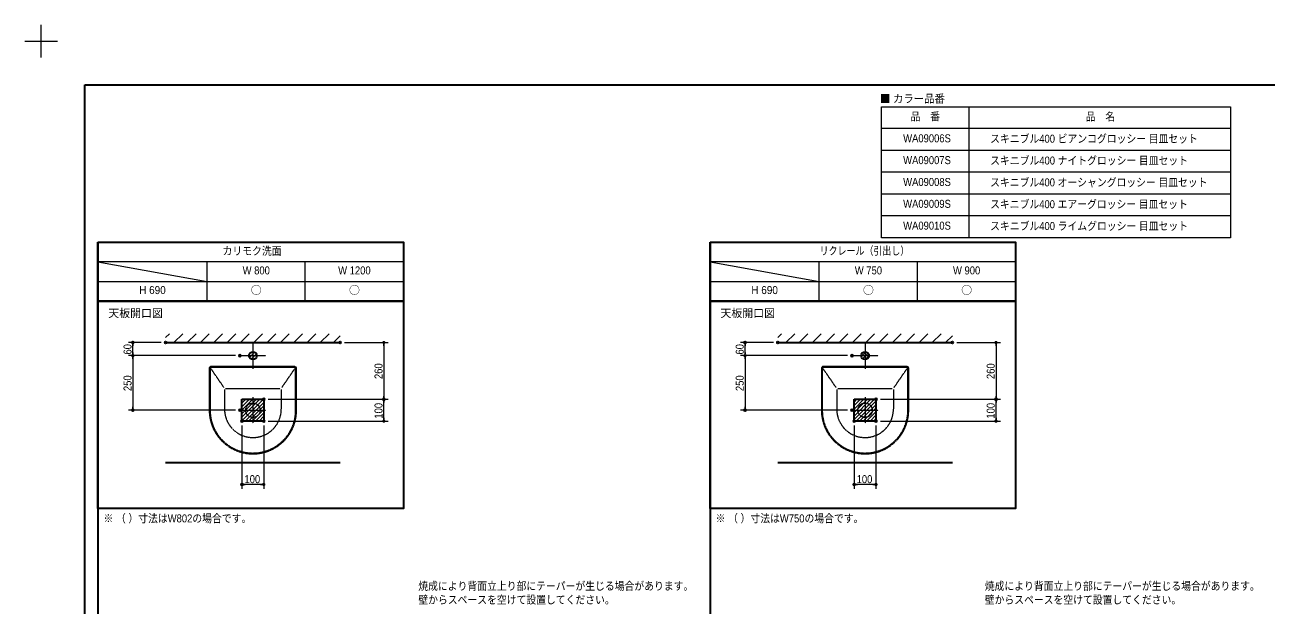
# Model space of a CAD drawing. Units: millimetres, scale not verified. Extents: x -6062 to 6062, y -3045 to 3045.
# Drawn here: x -6062 to -375, y 387 to 3045 of the extents above; entities that cross this region are included whole.
import ezdxf
from ezdxf.enums import TextEntityAlignment as Align

# ---------------------------------------------------------------- set-up
doc = ezdxf.new("R2010")
doc.units = ezdxf.units.MM
doc.header["$LTSCALE"] = 20
doc.header["$PDMODE"] = 32
doc.header["$PDSIZE"] = 10
doc.linetypes.add('USER2', pattern=[2.91, 1.76, -0.4, 0.35, -0.4])
for name, color, linetype, lineweight in [('0-2_1図面枠', 7, 'Continuous', 20), ('0-4_0', 7, 'Continuous', 25), ('0-6_2寸法-1', 7, 'Continuous', 15), ('0-7_2寸法-3', 7, 'Continuous', 15), ('0-8_3一般', 7, 'Continuous', 15)]:
    doc.layers.add(name, color=color, linetype=linetype, lineweight=lineweight)
doc.layers.add('0-5_Defpoints', color=7, linetype='Continuous')
doc.styles.add('ＭＳ Ｐゴシック', font='')
doc.styles.get('ＭＳ Ｐゴシック').set_extended_font_data('MS PGothic')

# ---------------------------------------------------------------- blocks, each defined once
blk = doc.blocks.new('グループ-10')
at = {"layer": '0-2_1図面枠', "lineweight": 15}
for p, q in [((-84000, 57900), (-84000, 60900)), ((-85500, 59400), (-82500, 59400))]:
    blk.add_line(p, q, dxfattribs=at)
blk = doc.blocks.new('グループ-12')
at = {"layer": '0-2_1図面枠', "lineweight": 35}
blk.add_lwpolyline([(-80000, 55400), (80000, 55400), (80000, -55400), (-80000, -55400)], close=True, dxfattribs=at)
blk = doc.blocks.new('図面枠')
at = {"layer": '0-2_1図面枠'}
for name in ['グループ-10', 'グループ-12']:
    blk.add_blockref(name, (0, 0), dxfattribs=at)
blk = doc.blocks.new('グループ-22')
at = {"layer": '0-2_1図面枠', "lineweight": 30}
for p, q in [((-78800, 41000), (-78800, -48600)), ((-22700, 41000), (-22700, -48600))]:
    blk.add_line(p, q, dxfattribs=at)
at = {"layer": '0-2_1図面枠', "lineweight": 15}
for p, q in [((-50800, 39200), (-78800, 39200)), ((-78800, 39200), (-68800, 37400)), ((-68800, 35600), (-68800, 39200)), ((-59800, 35600), (-59800, 39200)), ((5300, 39200), (-22700, 39200)), ((-22700, 39200), (-12700, 37400)), ((-12700, 35600), (-12700, 39200)), ((-3700, 35600), (-3700, 39200)), ((-78800, 37400), (-50800, 37400)), ((-22700, 37400), (5300, 37400))]:
    blk.add_line(p, q, dxfattribs=at)
at = {"layer": '0-2_1図面枠', "lineweight": 30}
for points in [[(-78800, 41000), (-50800, 41000), (-50800, 35600), (-78800, 35600)], [(-22700, 41000), (5300, 41000), (5300, 35600), (-22700, 35600)], [(-78800, 35600), (-50800, 35600), (-50800, 16600), (-78800, 16600)], [(-22700, 35600), (5300, 35600), (5300, 16600), (-22700, 16600)]]:
    blk.add_lwpolyline(points, close=True, dxfattribs=at)
blk = doc.blocks.new('_Dot')
at = {"layer": '0-4_0'}
blk.add_line((-10, 0), (-20, 0), dxfattribs=at)
for points in [[(0, 0), (-10, 0), (-9.92, 1.25)], [(0, 0), (-9.92, -1.25), (-10, 0)], [(0, 0), (-9.92, 1.25), (-9.69, 2.49)], [(0, 0), (-9.69, -2.49), (-9.92, -1.25)], [(0, 0), (-9.69, 2.49), (-9.3, 3.68)], [(0, 0), (-9.3, -3.68), (-9.69, -2.49)], [(0, 0), (-9.3, 3.68), (-8.76, 4.82)], [(0, 0), (-8.76, -4.82), (-9.3, -3.68)], [(0, 0), (-8.76, 4.82), (-8.09, 5.88)], [(0, 0), (-8.09, -5.88), (-8.76, -4.82)], [(0, 0), (-8.09, 5.88), (-7.29, 6.85)], [(0, 0), (-7.29, -6.85), (-8.09, -5.88)], [(0, 0), (-7.29, 6.85), (-6.37, 7.71)], [(0, 0), (-6.37, -7.71), (-7.29, -6.85)], [(0, 0), (-6.37, 7.71), (-5.36, 8.44)], [(0, 0), (-5.36, -8.44), (-6.37, -7.71)], [(0, 0), (-5.36, 8.44), (-4.26, 9.05)], [(0, 0), (-4.26, -9.05), (-5.36, -8.44)], [(0, 0), (-4.26, 9.05), (-3.09, 9.51)], [(0, 0), (-3.09, -9.51), (-4.26, -9.05)], [(0, 0), (-3.09, 9.51), (-1.87, 9.82)], [(0, 0), (-1.87, -9.82), (-3.09, -9.51)], [(0, 0), (-1.87, 9.82), (-0.63, 9.98)], [(0, 0), (-0.63, -9.98), (-1.87, -9.82)], [(0, 0), (-0.63, 9.98), (0.63, 9.98)], [(0, 0), (0.63, -9.98), (-0.63, -9.98)], [(0, 0), (0.63, 9.98), (1.87, 9.82)], [(0, 0), (1.87, 9.82), (3.09, 9.51)], [(0, 0), (3.09, 9.51), (4.26, 9.05)], [(0, 0), (4.26, 9.05), (5.36, 8.44)], [(0, 0), (5.36, 8.44), (6.37, 7.71)], [(0, 0), (6.37, 7.71), (7.29, 6.85)], [(0, 0), (7.29, 6.85), (8.09, 5.88)], [(0, 0), (8.09, 5.88), (8.76, 4.82)], [(0, 0), (8.76, 4.82), (9.3, 3.68)], [(0, 0), (9.3, 3.68), (9.69, 2.49)], [(0, 0), (9.69, 2.49), (9.92, 1.25)], [(0, 0), (9.92, 1.25), (10, 0)], [(0, 0), (1.87, -9.82), (0.63, -9.98)], [(0, 0), (3.09, -9.51), (1.87, -9.82)], [(0, 0), (4.26, -9.05), (3.09, -9.51)], [(0, 0), (5.36, -8.44), (4.26, -9.05)], [(0, 0), (6.37, -7.71), (5.36, -8.44)], [(0, 0), (7.29, -6.85), (6.37, -7.71)], [(0, 0), (8.09, -5.88), (7.29, -6.85)], [(0, 0), (8.76, -4.82), (8.09, -5.88)], [(0, 0), (9.3, -3.68), (8.76, -4.82)], [(0, 0), (9.69, -2.49), (9.3, -3.68)], [(0, 0), (9.92, -1.25), (9.69, -2.49)], [(0, 0), (10, 0), (9.92, -1.25)]]:
    blk.add_solid(points, dxfattribs=at)
blk = doc.blocks.new('グループ-50')
at = {"layer": '0-8_3一般'}
for p, q in [((-64923.3, 30756.7), (-64758.3, 30921.7)), ((-64921.4, 30438.6), (-64439.1, 30920.9)), ((-64760.6, 30279.4), (-64279.5, 30760.5)), ((-64443.4, 30276.6), (-64278.5, 30441.5))]:
    blk.add_line(p, q, dxfattribs=at)
at = {"layer": '0-8_3一般', "linetype": 'USER2'}
for p, q in [((-64600, 31800), (-64600, 29400)), ((-65800, 30600), (-63400, 30600))]:
    blk.add_line(p, q, dxfattribs=at)
at = {"layer": '0-8_3一般', "lineweight": 30}
blk.add_circle((-64600, 30600), 360, dxfattribs=at)
blk = doc.blocks.new('グループ-51')
at = {"layer": '0-8_3一般', "linetype": 'USER2'}
for p, q in [((-64600, 26800), (-64600, 24400)), ((-65800, 25600), (-63400, 25600))]:
    blk.add_line(p, q, dxfattribs=at)
blk.add_circle((-64600, 25600), 660, dxfattribs=at)
blk = doc.blocks.new('グループ-52')
at = {"layer": '0-8_3一般', "linetype": 'USER2'}
for p, q in [((-60760, 29600), (-68440, 29600)), ((-68600, 29440), (-68600, 25600)), ((-68520, 29440), (-68520, 25600)), ((-67256.7, 27682.4), (-68444.1, 29409.6)), ((-60760, 29520), (-68440, 29520)), ((-61943.3, 27682.4), (-60755.9, 29409.6)), ((-60680, 25600), (-60680, 29440)), ((-60600, 25600), (-60600, 29440)), ((-67200, 27500), (-67200, 25700)), ((-67100, 27600), (-62100, 27600)), ((-62000, 27500), (-62000, 25700))]:
    blk.add_line(p, q, dxfattribs=at)
for centre, radius, start, end in [((-68440, 29440), 160, 90, 180), ((-60760, 29440), 160, 0, 90), ((-68440, 29440), 80, 90, 180), ((-60760, 29440), 80, 0, 90), ((-64600, 25600), 4000, 180, 0), ((-64600, 25600), 3920, 180, 0), ((-64600, 25700), 2600, 180, 0)]:
    blk.add_arc(centre, radius, start, end, dxfattribs=at)
blk = doc.blocks.new('グループ-53')
at = {"layer": '0-8_3一般'}
for p, q in [((-8848, 30512), (-8411.4, 30948.6)), ((-8721.9, 30318.1), (-8218.4, 30821.6)), ((-8479, 30241), (-8142.1, 30577.9))]:
    blk.add_line(p, q, dxfattribs=at)
at = {"layer": '0-8_3一般', "linetype": 'USER2'}
for p, q in [((-8500, 31800), (-8500, 29400)), ((-9700, 30600), (-7300, 30600))]:
    blk.add_line(p, q, dxfattribs=at)
at = {"layer": '0-8_3一般', "lineweight": 30}
blk.add_circle((-8500, 30600), 360, dxfattribs=at)
blk = doc.blocks.new('グループ-54')
at = {"layer": '0-8_3一般', "linetype": 'USER2'}
for p, q in [((-8500, 26800), (-8500, 24400)), ((-9700, 25600), (-7300, 25600))]:
    blk.add_line(p, q, dxfattribs=at)
blk.add_circle((-8500, 25600), 660, dxfattribs=at)
blk = doc.blocks.new('グループ-55')
at = {"layer": '0-8_3一般', "linetype": 'USER2'}
for p, q in [((-4660, 29600), (-12340, 29600)), ((-12500, 29440), (-12500, 25600)), ((-12420, 29440), (-12420, 25600)), ((-11156.7, 27682.4), (-12344.1, 29409.6)), ((-4660, 29520), (-12340, 29520)), ((-5843.3, 27682.4), (-4655.9, 29409.6)), ((-4580, 25600), (-4580, 29440)), ((-4500, 25600), (-4500, 29440)), ((-11100, 27500), (-11100, 25700)), ((-11000, 27600), (-6000, 27600)), ((-5900, 27500), (-5900, 25700))]:
    blk.add_line(p, q, dxfattribs=at)
for centre, radius, start, end in [((-12340, 29440), 160, 90, 180), ((-4660, 29440), 160, 0, 90), ((-12340, 29440), 80, 90, 180), ((-4660, 29440), 80, 0, 90), ((-8500, 25600), 4000, 180, 0), ((-8500, 25600), 3920, 180, 0), ((-8500, 25700), 2600, 180, 0)]:
    blk.add_arc(centre, radius, start, end, dxfattribs=at)
blk = doc.blocks.new('グループ-75')
at = {"layer": '0-2_1図面枠', "lineweight": 15}
for p, q in [((1000, 53400), (1000, 41400)), ((25000, 51400), (-7000, 51400)), ((25000, 49400), (-7000, 49400)), ((25000, 47400), (-7000, 47400)), ((25000, 45400), (-7000, 45400)), ((25000, 43400), (-7000, 43400))]:
    blk.add_line(p, q, dxfattribs=at)
blk.add_lwpolyline([(25000, 41400), (-7000, 41400), (-7000, 53400), (25000, 53400)], close=True, dxfattribs=at)
blk = doc.blocks.new('グループ-76')
at = {"layer": '0-2_1図面枠'}
blk.add_blockref('グループ-75', (0, 0), dxfattribs=at)
at = {"layer": '0-2_1図面枠', "style": 'ＭＳ Ｐゴシック', "width": 0.9}
for s, p in [('品\u3000番', (-4333.4, 51914.9)), ('品\u3000名', (11720.4, 51905.4))]:
    blk.add_text(s, height=733.7, dxfattribs=at).set_placement(p, align=Align.BOTTOM_LEFT)

msp = doc.modelspace()

# ---------------------------------------------------------------- linework, layer by layer
at = {"layer": '0-5_Defpoints'}
for p in [(-5567.5, 1590), (-5417.5, 1590), (-4617.5, 1590), (-2762.5, 1590), (-2612.5, 1590), (-1812.5, 1590), (-5077.5, 1530), (-2272.5, 1530), (-4967.5, 1330), (-4417.5, 1330), (-2162.5, 1330), (-1612.5, 1330), (-5567.5, 1280), (-5077.5, 1280), (-2762.5, 1280), (-2272.5, 1280), (-5067.5, 1230), (-4967.5, 1230), (-2262.5, 1230), (-2162.5, 1230), (-5067.5, 940), (-2262.5, 940)]:
    msp.add_point(p, dxfattribs=at)
at = {"layer": '0-6_2寸法-1'}
for p, q in [((-5437.5, 1590), (-5587.5, 1590)), ((-5567.5, 1545.01), (-5567.5, 1574.99)), ((-4597.5, 1590), (-4397.5, 1590)), ((-4417.5, 1574.99), (-4417.5, 1345.01)), ((-2632.5, 1590), (-2782.5, 1590)), ((-2762.5, 1545.01), (-2762.5, 1574.99)), ((-1792.5, 1590), (-1592.5, 1590)), ((-1612.5, 1574.99), (-1612.5, 1345.01)), ((-5097.5, 1530), (-5587.5, 1530)), ((-5097.5, 1530), (-5587.5, 1530)), ((-5567.5, 1514.99), (-5567.5, 1295.01)), ((-2292.5, 1530), (-2782.5, 1530)), ((-2292.5, 1530), (-2782.5, 1530)), ((-2762.5, 1514.99), (-2762.5, 1295.01)), ((-4947.5, 1330), (-4397.5, 1330)), ((-4947.5, 1330), (-4397.5, 1330)), ((-4417.5, 1245.01), (-4417.5, 1314.99)), ((-2142.5, 1330), (-1592.5, 1330)), ((-2142.5, 1330), (-1592.5, 1330)), ((-1612.5, 1245.01), (-1612.5, 1314.99)), ((-5097.5, 1280), (-5587.5, 1280)), ((-2292.5, 1280), (-2782.5, 1280)), ((-5067.5, 1210), (-5067.5, 920)), ((-4967.5, 1210), (-4967.5, 920)), ((-4947.5, 1230), (-4397.5, 1230)), ((-2262.5, 1210), (-2262.5, 920)), ((-2162.5, 1210), (-2162.5, 920)), ((-2142.5, 1230), (-1592.5, 1230)), ((-4982.51, 940), (-5052.49, 940)), ((-2177.51, 940), (-2247.49, 940))]:
    msp.add_line(p, q, dxfattribs=at)
at = {"layer": '0-8_3一般'}
for p, q in [((-5417.5, 1612.56), (-5400.06, 1630)), ((-5379.1, 1590), (-5339.1, 1630)), ((-5318.14, 1590), (-5278.14, 1630)), ((-5257.18, 1590), (-5217.18, 1630)), ((-5196.22, 1590), (-5156.22, 1630)), ((-5135.26, 1590), (-5095.26, 1630)), ((-5074.3, 1590), (-5034.3, 1630)), ((-5013.34, 1590), (-4973.34, 1630)), ((-4952.38, 1590), (-4912.38, 1630)), ((-4891.42, 1590), (-4851.42, 1630)), ((-4830.46, 1590), (-4790.46, 1630)), ((-4769.5, 1590), (-4729.5, 1630)), ((-4708.54, 1590), (-4668.54, 1630)), ((-4647.58, 1590), (-4617.5, 1620.08)), ((-2612.5, 1613.4), (-2595.9, 1630)), ((-2574.94, 1590), (-2534.94, 1630)), ((-2513.98, 1590), (-2473.98, 1630)), ((-2453.02, 1590), (-2413.02, 1630)), ((-2392.06, 1590), (-2352.06, 1630)), ((-2331.1, 1590), (-2291.1, 1630)), ((-2270.14, 1590), (-2230.14, 1630)), ((-2209.18, 1590), (-2169.18, 1630)), ((-2148.22, 1590), (-2108.22, 1630)), ((-2087.26, 1590), (-2047.26, 1630)), ((-2026.3, 1590), (-1986.3, 1630)), ((-1965.34, 1590), (-1925.34, 1630)), ((-1904.38, 1590), (-1864.38, 1630)), ((-1843.42, 1590), (-1812.5, 1620.92)), ((-5067.5, 1328), (-5065.5, 1330)), ((-5067.5, 1312), (-5049.5, 1330)), ((-5067.5, 1296), (-5033.5, 1330)), ((-5067.5, 1280), (-5017.5, 1330)), ((-5067.5, 1264), (-5001.5, 1330)), ((-5067.5, 1248), (-4985.5, 1330)), ((-5067.5, 1232), (-4969.5, 1330)), ((-5053.5, 1230), (-4967.5, 1316)), ((-2262.5, 1317), (-2249.5, 1330)), ((-2262.5, 1301), (-2233.5, 1330)), ((-2262.5, 1285), (-2217.5, 1330)), ((-2262.5, 1269), (-2201.5, 1330)), ((-2262.5, 1253), (-2185.5, 1330)), ((-2262.5, 1237), (-2169.5, 1330)), ((-2253.5, 1230), (-2162.5, 1321)), ((-5037.5, 1230), (-4967.5, 1300)), ((-5021.5, 1230), (-4967.5, 1284)), ((-5005.5, 1230), (-4967.5, 1268)), ((-4989.5, 1230), (-4967.5, 1252)), ((-2237.5, 1230), (-2162.5, 1305)), ((-2221.5, 1230), (-2162.5, 1289)), ((-2205.5, 1230), (-2162.5, 1273)), ((-2189.5, 1230), (-2162.5, 1257)), ((-4973.5, 1230), (-4967.5, 1236)), ((-2173.5, 1230), (-2162.5, 1241))]:
    msp.add_line(p, q, dxfattribs=at)
at = {"layer": '0-8_3一般', "lineweight": 30}
for p, q in [((-5417.5, 1590), (-4617.5, 1590)), ((-2612.5, 1590), (-1812.5, 1590)), ((-5417.5, 1040), (-4617.5, 1040)), ((-2612.5, 1040), (-1812.5, 1040))]:
    msp.add_line(p, q, dxfattribs=at)
for points in [[(-5067.5, 1330), (-4967.5, 1330), (-4967.5, 1230), (-5067.5, 1230)], [(-2262.5, 1330), (-2162.5, 1330), (-2162.5, 1230), (-2262.5, 1230)]]:
    msp.add_lwpolyline(points, close=True, dxfattribs=at)

# ---------------------------------------------------------------- block references
at = {"layer": '0-2_1図面枠', "xscale": 0.05, "yscale": 0.05}
for name in ['図面枠', 'グループ-76', 'グループ-22']:
    msp.add_blockref(name, (-1787.5, 0), dxfattribs=at)
at = {"layer": '0-6_2寸法-1', "xscale": 0.7503418, "yscale": 0.7503418}
for p, rotation in [((-5567.5, 1590), 90), ((-4417.5, 1590), 90), ((-2762.5, 1590), 90), ((-1612.5, 1590), 90), ((-5567.5, 1530), 270), ((-5567.5, 1530), 90), ((-2762.5, 1530), 270), ((-2762.5, 1530), 90), ((-4417.5, 1330), 270), ((-4417.5, 1330), 90), ((-1612.5, 1330), 270), ((-1612.5, 1330), 90), ((-5567.5, 1280), 270), ((-2762.5, 1280), 270), ((-4417.5, 1230), 270), ((-1612.5, 1230), 270), ((-5067.5, 940), 180), ((-2262.5, 940), 180)]:
    msp.add_blockref('_Dot', p, dxfattribs=dict(at, rotation=rotation))
for p in [(-4967.5, 940), (-2162.5, 940)]:
    msp.add_blockref('_Dot', p, dxfattribs=at)
at = {"layer": '0-8_3一般', "xscale": 0.05, "yscale": 0.05}
for name in ['グループ-50', 'グループ-53', 'グループ-52', 'グループ-55', 'グループ-51', 'グループ-54']:
    msp.add_blockref(name, (-1787.5, 0), dxfattribs=at)

# ---------------------------------------------------------------- texts
at = {"layer": '0-2_1図面枠', "style": 'ＭＳ Ｐゴシック'}
for s, height, width, p in [('■ カラー品番', 36.69, 0.95, (-2144.6, 2677.54)), ('WA09006S', 36.69, 0.9, (-2037.87, 2495.95)), ('スキニブル400 ビアンコグロッシー 目皿セット', 36.69, 0.9, (-1639.43, 2494.1)), ('スキニブル400 ナイトグロッシー 目皿セット', 36.69, 0.9, (-1639.43, 2394.1)), ('WA09007S', 36.69, 0.9, (-2037.87, 2395.95)), ('WA09008S', 36.69, 0.9, (-2037.87, 2295.95)), ('スキニブル400 オーシャングロッシー 目皿セット', 36.66, 0.9, (-1639.43, 2294.1)), ('WA09009S', 36.69, 0.9, (-2037.87, 2195.95)), ('スキニブル400 エアーグロッシー 目皿セット', 36.66, 0.9, (-1639.43, 2194.1)), ('WA09010S', 36.69, 0.9, (-2037.87, 2095.95)), ('スキニブル400 ライムグロッシー 目皿セット', 36.69, 0.9, (-1639.43, 2094.1)), ('カリモク洗面', 36.69, 0.9, (-5156.39, 1980.07)), ('リクレール（引出し）', 36.69, 0.8, (-2420.67, 1980.64)), ('W 800', 36.66, 0.9, (-5064.45, 1890.95)), ('W 1200', 36.69, 0.9, (-4626.75, 1890.95)), ('W 750', 36.66, 0.9, (-2259.45, 1890.95)), ('W 900', 36.66, 0.9, (-1809.45, 1890.95)), ('H 690', 36.66, 0.95, (-5538.49, 1800.95)), ('H 690', 36.66, 0.95, (-2733.49, 1800.95)), ('※ （ ）寸法はW802の場合です。', 36.69, 0.9, (-5702.1, 755.21)), ('※ （ ）寸法はW750の場合です。', 36.69, 0.9, (-2897.1, 755.21))]:
    msp.add_text(s, height=height, dxfattribs=dict(at, width=width)).set_placement(p, align=Align.BOTTOM_LEFT)
for s, p in [('○', (-5027.09, 1800.46)), ('○', (-4577.09, 1800.46)), ('○', (-2222.09, 1800.46)), ('○', (-1772.09, 1800.46)), ('天板開口図', (-5680, 1694.84)), ('天板開口図', (-2875, 1694.84))]:
    msp.add_text(s, height=36.66, dxfattribs=at).set_placement(p, align=Align.BOTTOM_LEFT)
at = {"layer": '0-6_2寸法-1', "style": 'ＭＳ Ｐゴシック', "width": 0.9}
for s, p in [('60', (-5562.54, 1534.92)), ('60', (-2757.54, 1534.92)), ('260', (-4412.54, 1422.72)), ('260', (-1607.54, 1422.72)), ('250', (-5562.54, 1367.72)), ('250', (-2757.54, 1367.72)), ('100', (-4412.54, 1241.39)), ('100', (-1607.54, 1241.39))]:
    msp.add_text(s, height=36.66, rotation=90, dxfattribs=at).set_placement(p, align=Align.BOTTOM_LEFT)
for p in [(-5056.11, 935.04), (-2251.11, 935.04)]:
    msp.add_text('100', height=36.66, dxfattribs=at).set_placement(p, align=Align.BOTTOM_LEFT)
at = {"layer": '0-7_2寸法-3', "style": 'ＭＳ Ｐゴシック', "width": 0.9}
for s, p in [('焼成により背面立上り部にテーパーが生じる場合があります。', (-4259.56, 445.41)), ('焼成により背面立上り部にテーパーが生じる場合があります。', (-1664, 445.41)), ('壁からスペースを空けて設置してください。', (-4259.56, 382.38)), ('壁からスペースを空けて設置してください。', (-1664, 382.38))]:
    msp.add_text(s, height=36.66, dxfattribs=at).set_placement(p, align=Align.BOTTOM_LEFT)

doc.saveas('drawing.dxf')
